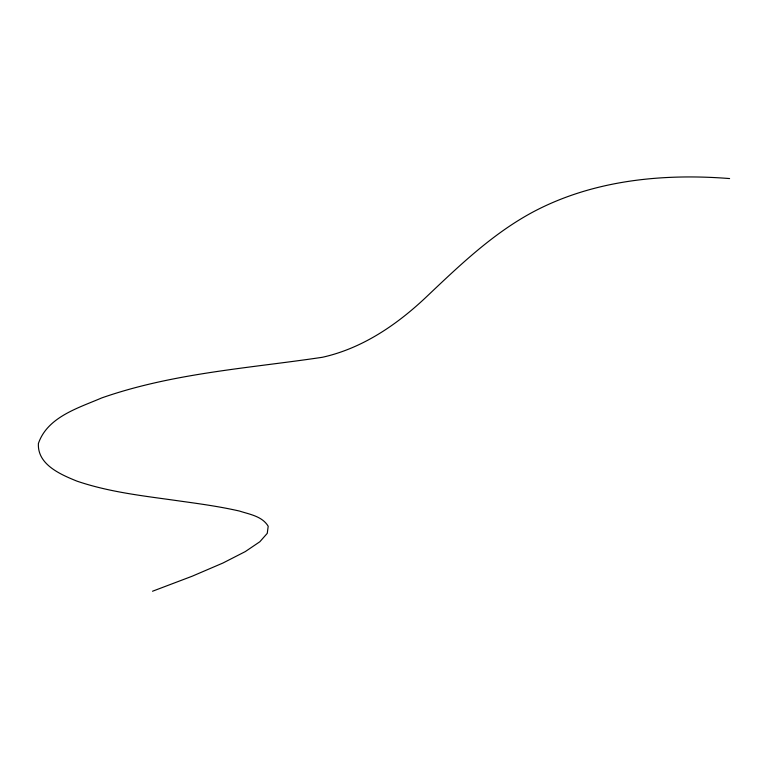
<?xml version="1.0" encoding="UTF-8"?>
<svg xmlns="http://www.w3.org/2000/svg" width="768" height="768" viewBox="0 0 768 768"><rect width="100%" height="100%" fill="white"/><g stroke="black" fill="none" stroke-linecap="round" stroke-linejoin="round"><path stroke-width="1.15" d="M152.525 591.235L192.163 576.221L222.912 563.04L245.28 551.597L259.853 541.738L267.264 533.347L268.195 526.253C262.262 516.259 249.754 514.387 239.578 511.085C220.128 506.621 200.352 503.885 180.595 501.149C145.757 496.128 110.352 492.547 76.867 481.104C60.547 474.47 37.277 464.582 38.4 443.51C47.443 416.928 78.394 407.99 101.683 397.939C172.79 373.046 248.438 368.333 322.368 357.283C362.717 348.326 397.507 324.365 427.046 296.266C460.003 265.008 493.258 233.146 533.693 211.632C593.578 180.038 662.986 173.29 729.6 178.56"/></g></svg>
